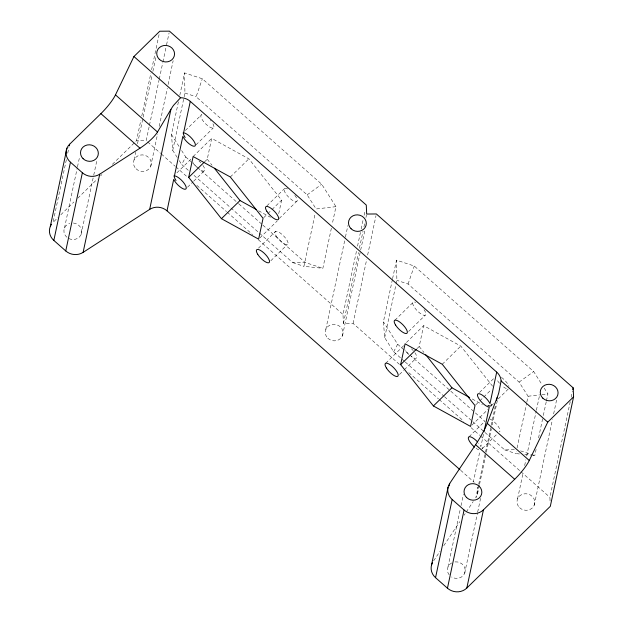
<?xml version="1.0" encoding="UTF-8"?>
<svg xmlns="http://www.w3.org/2000/svg" width="623" height="623" viewBox="0 0 623 623"><rect width="100%" height="100%" fill="white"/><g stroke="black" fill="none" stroke-linecap="round" stroke-linejoin="round"><path stroke-width="0.47" stroke-dasharray="3.12 2.34" d="M497.325 400.659L492.193 424.87M66.357 159.698L53.025 222.419L58.243 217.31M67.743 153.188L68.951 147.487M64.481 228.041L77.299 167.743M77.501 166.8L79.705 156.443M81.122 234.474L93.536 176.068M93.738 175.125L96.939 160.049M112.381 164.324L136.507 140.705L140.876 120.177M141.779 115.901L150.875 73.14M151.599 69.714L159.231 33.798M134.054 159.94L135.674 152.323M137.496 143.757L142.955 118.059M143.158 117.108L152.067 75.219M152.869 71.411L155.906 57.137M149.107 126.936L146.195 140.619L136.507 140.705M149.465 125.231L159.099 79.9M159.286 79.043L162.735 62.791M162.922 61.942L166.193 46.546M166.559 44.833L169.098 32.863M150.696 166.38L157.572 134.007M159.192 126.399L167.283 88.318M168.093 84.51L173.155 60.711M177.228 157.455L172.735 150.392L171.465 134.552L178.505 101.409M179.821 95.241L184.572 72.891L202.327 78.763L321.709 184.244L335.961 206.657L332.191 224.381M172.735 150.392L183.925 97.749M184.128 96.806L184.93 93.045L184.572 72.891M204.508 161.91L207.257 159.215L211.688 138.368L248.865 158.834L281.612 200.147L278.59 214.367M331.374 228.236L322.854 268.318L303.938 266.317L315.129 213.673M325.813 329.38L345.243 237.994M345.446 237.036L347.868 225.619M399.405 364.346L353.093 323.43L343.413 323.516L343 314.514L356.636 250.368M357.547 246.093L360.452 232.41M361.184 228.991L363.178 219.584M364.089 215.309L365.179 210.177M343.413 323.516L358.498 252.525M359.409 248.25L363.045 231.149M363.949 226.873L365.047 221.741M365.95 217.466L366.495 214.896M342.455 335.813L360.46 251.092M360.662 250.135L364.914 230.144M353.093 323.43L366.729 259.293M367.64 255.009L376.004 215.675M404.553 361.41L393.666 351.793L384.687 337.658L383.41 321.818L392.42 279.431M392.583 278.66L396.516 260.157L414.279 266.037L533.654 371.518L541.8 384.321M384.687 337.658L395.87 285.015M396.072 284.08L396.874 280.319L396.516 260.157M417.137 348.506L419.201 346.489L423.632 325.634L460.81 346.1L493.556 387.42M448.007 566.907L460.218 509.443M461.02 505.674L463.426 494.366M474.212 482.327A13.753 12.678 12 0 0 473.425 481.587L479.975 450.772M483.487 434.254L480.87 446.59A8.94 2.951 45.6 0 0 478.628 443.155M478.526 485.122L475.871 497.629A13.753 12.678 12 0 0 477.171 487.077M478.713 484.235L485.169 453.871M485.551 452.08L491.056 426.187M491.243 425.291L495.417 405.643M477.553 493.766L479.36 485.27M479.554 484.328L486.174 453.186M486.376 452.243L491.391 428.647M464.641 573.339L477.459 513.048M477.654 512.106L481.065 496.087M519.434 453.965L515.891 453.591L516.288 451.706M517.09 447.945L526.676 402.824M526.879 401.882L528.078 396.244L519.091 382.117L408.073 284.018L396.874 280.319M517.573 498.813L523.242 472.156M524.659 465.49L525.874 459.782M526.684 455.974L536.193 411.235M536.395 410.284L539.627 395.052M532.696 455.366L534.799 455.584L536.107 449.417M538.568 437.86L542.664 418.586M543.318 415.502L546.27 401.633M546.433 400.862L547.905 393.923L543.832 387.522M534.215 505.245L552.422 419.567M553.637 413.859L556.674 399.577M550.062 500.923L549.899 497.325L570.263 401.539M571.174 397.264L572.444 391.275M335.961 206.657L316.134 208.978L307.147 194.843L196.128 96.752L202.327 78.763M408.073 284.018L414.279 266.037M188.255 170.289L181.721 164.519L185.709 156.957L181.636 150.556M393.666 351.793L397.653 344.231L383.41 321.818M433.639 560.832L440.056 551.238M443.794 545.631L459.829 521.63M464.104 515.229L465.179 513.632M466.245 512.028L473.192 501.624M491.485 405.573L493.517 403.572M498.26 398.891L508.415 388.869A8.94 2.951 45.6 0 1 501.865 385.621M482.342 448.583L497.247 433.881M60.852 214.756L73.896 201.992M77.813 198.161L97.375 179.011M100.638 175.818L101.938 174.541M196.027 144.847L213.206 128.034M193.138 156.529L211.688 138.368M187.578 187.18L193.068 181.799M193.761 181.129L204.064 171.037M230.315 176.994L248.865 158.834M266.94 205.816L284.804 188.325M263.747 217.637L267.181 214.273M267.867 213.603L271.309 210.239M271.994 209.562L281.612 200.147M279.291 218.416L296.47 201.603M260.001 237.815L277.18 221.001M258.483 248.149L275.662 231.335M270.841 260.749L287.328 244.605M394.927 320.183L413.485 302.03M408.665 331.444L425.151 315.3M406.453 342.448L423.632 325.634M385.793 363.193L403.657 345.703M399.522 374.446L403.642 370.412M404.327 369.743L416.008 358.311M442.26 364.26L460.81 346.1M479.57 392.412L494 378.286M475.692 404.903L479.126 401.539M479.819 400.869L491.5 389.437M471.946 425.081L487.754 409.615M469.057 436.762L484.858 421.296M185.366 130.464L201.541 114.757M176.901 172.812L191.72 158.421M307.147 194.843L321.709 184.244M519.091 382.117L533.654 371.518M528.078 396.244L539.643 394.889M541.987 394.616L547.905 393.923M259.363 233.119L292.74 262.61L305.091 262.439L322.854 268.318M472.764 421.67L504.685 449.884L514.723 449.744M524.815 454.533L530.594 455.14M184.93 93.045L196.128 96.752M292.74 262.61L303.938 266.317M520.587 450.888L534.799 455.584M504.685 449.884L515.891 453.591M258.592 210.769L270.421 217.279M472.226 398.969L482.366 404.545M185.709 156.957L192.258 162.751M192.819 163.242L238.298 203.425M238.85 203.908L262.454 224.771M262.867 225.137L305.091 262.439M397.653 344.231L485.06 421.46M194.057 175.421L258.638 232.48M405.277 362.049L443.732 396.026M444.464 396.672L472.032 421.031M147.643 141.904L160.664 153.406M161.388 154.045L175.141 166.193M175.857 166.832L187.437 177.064M196.845 185.374L226.507 211.586M227.231 212.225L252.556 234.598M258.343 239.715L343 314.514M408.805 372.663L438.475 398.868M439.199 399.514L463.8 421.249M471.035 427.643L479.718 435.313M480.442 435.952L520.236 471.113M520.96 471.751L549.899 497.325M460.662 470.303L473.425 481.587M419.201 346.489L423.967 352.493M207.257 159.215L212.022 165.227M171.465 134.552L179.097 146.553M179.229 160.594L181.721 164.519M73.35 223.018A8.94 8.239 12 0 1 80.834 235.081A8.94 8.239 12 0 1 66.202 236.608A8.94 8.239 12 0 1 69.745 223.4M455.031 561.907A8.94 8.239 12 0 1 465.038 572.093A8.94 8.239 12 0 1 451.589 576.984M449.199 574.873A8.94 8.239 12 0 1 451.675 562.927M424.014 309.686A8.94 2.951 45.6 0 1 423.624 315.215A8.94 2.951 45.6 0 1 414.03 306.742A8.94 2.951 45.6 0 1 415.743 302.381M414.871 352.696A8.94 2.951 45.6 0 1 416.46 358.03A8.94 2.951 45.6 0 1 411.289 356.52M408.867 354.526A8.94 2.951 45.6 0 1 405.028 349.97M411.484 348.818A8.94 2.951 45.6 0 1 413.259 350.656M489.865 418.96A8.94 2.951 45.6 0 1 497.902 425.937A8.94 2.951 45.6 0 1 499.272 431.879M499.498 383.254A8.94 2.951 45.6 0 1 496.695 379.236M501.468 377.382A8.94 2.951 45.6 0 1 508.944 386.377M478.877 449.845A8.94 2.951 45.6 0 1 475.333 447.758M482.14 447.306A8.917 2.492 36.9 0 1 481.883 448.895M294.827 195.303A8.94 2.951 45.6 0 1 295.107 201.564A8.94 2.951 45.6 0 1 285.217 192.819A8.94 2.951 45.6 0 1 287.647 188.956M202.927 165.422A8.94 2.951 45.6 0 1 204.515 170.757A8.94 2.951 45.6 0 1 199.344 169.254M196.923 167.252A8.94 2.951 45.6 0 1 193.083 162.696M198.955 161.014A8.94 2.951 45.6 0 1 200.731 162.735M212.918 123.759A8.94 2.951 45.6 0 1 210.948 127.676A8.94 2.951 45.6 0 1 201.829 119.032A8.94 2.951 45.6 0 1 203.799 115.107M210.457 120.379A8.94 2.951 45.6 0 1 211.026 121.049M276.277 236.156A8.94 2.951 45.6 0 0 287.608 244.473A8.94 2.951 45.6 0 0 280.607 233.282A8.94 2.951 45.6 0 0 276.277 236.156M136.048 168.786A8.94 8.239 12 0 0 150.968 165.601A8.94 8.239 12 0 0 140.105 155.096A8.94 8.239 12 0 0 136.048 168.786M327.807 338.219A8.94 8.239 12 0 0 342.728 335.034A8.94 8.239 12 0 0 331.864 324.528A8.94 8.239 12 0 0 327.807 338.219M519.566 507.652A8.94 8.239 12 0 0 534.495 504.466A8.94 8.239 12 0 0 523.624 493.961A8.94 8.239 12 0 0 519.566 507.652"/><path stroke-width="0.93" d="M432.572 562.514A13.753 12.678 12 0 0 435.539 577.677L447.454 588.205A13.753 12.678 12 0 0 466.822 588.042L550.311 506.328L573.581 396.851L573.168 387.856L376.362 213.962L366.682 214.039L366.269 205.045L169.464 31.15L159.776 31.228L133.937 56.522L180.569 97.725A13.753 12.678 12 0 1 190.28 101.37L496.695 372.11A13.753 12.678 12 0 1 501.11 380.949L498.782 392.778A163.171 93.162 49.7 0 1 497.123 397.606L487.272 423.375A20.972 2.804 -59.3 0 1 475.606 444.682M50.315 226.39L66.941 148.196M69.301 145.852L69.644 144.225L100.895 113.643A20.629 4.174 -48.5 0 0 115.481 94.875L133.937 56.522M459.953 469.68L167.011 210.839A13.753 12.678 12 0 0 149.66 209.398L83.108 252.385A13.753 12.678 12 0 1 65.75 250.944L53.843 240.416L70.461 162.221A13.753 12.678 12 0 1 69.644 144.225M65.75 250.944L82.376 172.75L70.461 162.221M83.108 252.385L99.727 174.191L139.988 148.188A20.972 5.521 -37.5 0 0 157.541 131.959L170.92 109.375A163.171 93.162 49.7 0 1 173.513 105.38L180.569 97.725M149.66 209.398L170.92 109.375M167.011 210.839L173.7 179.369A8.94 2.951 45.6 0 0 183.388 188.901A8.94 2.951 45.6 0 0 184.486 183.746A8.94 2.951 45.6 0 0 174.448 175.85L182.843 136.367A8.94 2.951 45.6 0 0 192.53 145.891A8.94 2.951 45.6 0 0 193.621 140.736A8.94 2.951 45.6 0 0 183.59 132.839L190.28 101.37M188.707 177.376L193.138 156.529L230.315 176.994L263.062 218.307L258.631 239.162L221.445 218.696L188.707 177.376L203.822 162.58M400.651 364.65L405.082 343.795L442.26 364.26L475.006 405.581L470.575 426.428L433.398 405.962L400.651 364.65L416.452 349.176M431.42 565.497L448.038 487.303M449.206 485.885L449.72 483.44L475.598 444.721L514.691 479.258A20.629 4.174 -48.5 0 0 529.277 460.498L547.742 422.145L573.581 396.851M435.539 577.677L452.166 499.482A13.753 12.678 12 0 1 449.72 483.44M447.454 588.205L464.073 510.011L452.166 499.482M484.016 431.786L489.257 407.107A8.94 2.951 45.6 0 1 479.227 399.211A8.94 2.951 45.6 0 1 480.325 394.055A8.94 2.951 45.6 0 1 490.005 403.579L496.695 372.11M496.554 400.285L497.131 397.606M466.822 588.042L483.44 509.848L514.691 479.258M572.81 389.562L573.168 387.856M221.445 218.696L240.003 200.536L256.053 209.375M433.398 405.962L451.948 387.802L469.695 397.575M501.11 380.949L547.742 422.145M115.481 94.875L157.487 131.99M487.272 423.375L529.277 460.498M100.895 113.643L139.988 148.188M425.75 354.752L451.948 387.802M214.398 168.233L240.003 200.536M53.843 240.416A13.753 12.678 12 0 1 51.507 224.218M99.727 174.191A13.753 12.678 12 0 1 82.376 172.75M175.998 180.522A8.917 2.017 52.2 0 1 174.175 175.515M483.44 509.848A13.753 12.678 12 0 1 464.073 510.011M474.547 447.119A8.94 2.951 45.6 0 1 468.465 437.237A8.94 2.951 45.6 0 1 477.522 441.878M491.282 404.296A8.917 2.492 36.9 0 1 488.011 405.425M185.14 137.512A8.917 2.017 52.2 0 1 183.318 132.504M83.093 158.686A8.94 8.239 12 0 0 98.021 155.501A8.94 8.239 12 0 0 87.15 144.995A8.94 8.239 12 0 0 83.093 158.686M466.619 497.559A8.94 8.239 12 0 0 481.54 494.366A8.94 8.239 12 0 0 470.677 483.869A8.94 8.239 12 0 0 466.619 497.559M395.55 325.011A8.94 2.951 45.6 0 0 406.874 333.328A8.94 2.951 45.6 0 0 399.873 322.13A8.94 2.951 45.6 0 0 395.55 325.011M386.408 368.014A8.94 2.951 45.6 0 0 397.731 376.339A8.94 2.951 45.6 0 0 390.73 365.14A8.94 2.951 45.6 0 0 386.408 368.014M266.87 211.314A8.94 2.951 45.6 0 0 278.193 219.631A8.94 2.951 45.6 0 0 271.192 208.432A8.94 2.951 45.6 0 0 266.87 211.314M257.727 254.316A8.94 2.951 45.6 0 0 269.05 262.633A8.94 2.951 45.6 0 0 262.049 251.435A8.94 2.951 45.6 0 0 257.727 254.316M159.317 59.317A8.94 8.239 12 0 0 174.238 56.125A8.94 8.239 12 0 0 163.374 45.619A8.94 8.239 12 0 0 159.317 59.317M351.076 228.75A8.94 8.239 12 0 0 365.997 225.557A8.94 8.239 12 0 0 355.133 215.06A8.94 8.239 12 0 0 351.076 228.75M542.835 398.183A8.94 8.239 12 0 0 557.764 394.998A8.94 8.239 12 0 0 546.893 384.492A8.94 8.239 12 0 0 542.835 398.183"/></g></svg>
